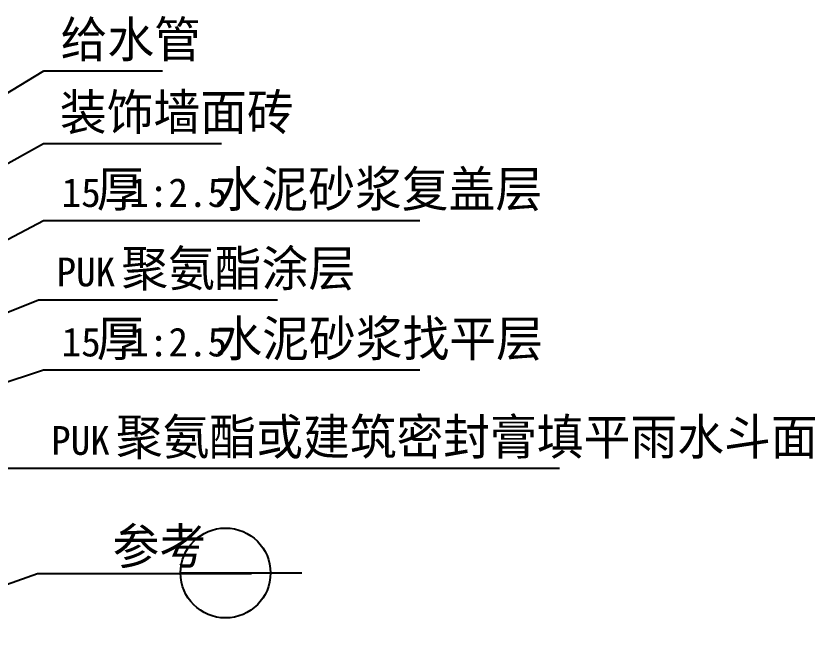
# Model space of a CAD drawing. Header units: metres. Extents: x 8228 to 30938, y -17394 to 5639.
# Drawn here: x 22056 to 30938, y -11111 to -3994 of the extents above; entities that cross this region are included whole.
import ezdxf

# ---------------------------------------------------------------- set-up
doc = ezdxf.new("R2010")
doc.units = ezdxf.units.M
doc.layers.add('PUB_DIM', color=3, linetype='Continuous')
doc.layers.add('PUB_TEXT', color=7, linetype='Continuous')

# ---------------------------------------------------------------- blocks, each defined once
blk = doc.blocks.new('_INDEX')
blk.add_line((-0.5, 0), (0.5, 0))
blk.add_circle((0, 0), 0.5)

msp = doc.modelspace()

# ---------------------------------------------------------------- linework, layer by layer
at = {"layer": 'PUB_DIM'}
for p, q in [((19723.04, -11111.14), (22294.39, -10192.54)), ((22294.39, -10192.54), (24673.89, -10192.54)), ((24732.93, -10187.56), (25232.93, -10187.56)), ((24732.93, -10187.56), (24732.93, -10187.56))]:
    msp.add_line(p, q, dxfattribs=at)
at = {"layer": 'PUB_TEXT'}
for p, q in [((20274.21, -5872.03), (22365.27, -4604.52)), ((22365.27, -4604.52), (23685.27, -4604.52)), ((20463.29, -6460.73), (22362.95, -5413.03)), ((22362.95, -5413.03), (24341.62, -5413.03)), ((20543.58, -7222.5), (22362.95, -6267.72)), ((22362.95, -6267.72), (26544.29, -6267.72)), ((20616.04, -7829.71), (22306.57, -7149.79)), ((22306.57, -7149.79), (24961.42, -7149.79)), ((20786.09, -8443.61), (22362.95, -7929.76)), ((22362.95, -7929.76), (26544.29, -7929.76)), ((19587.91, -9023.91), (22246.45, -9023.91)), ((22246.45, -9023.91), (28098.64, -9023.91))]:
    msp.add_line(p, q, dxfattribs=at)

# ---------------------------------------------------------------- block references
at = {"layer": 'PUB_DIM', "xscale": 1000, "yscale": 1000, "zscale": 1000}
msp.add_blockref('_INDEX', (24385.72, -10187.56), dxfattribs=at)

# ---------------------------------------------------------------- texts
at = {"layer": 'PUB_TEXT'}
for s, height, p in [('给水管', 400, (22551.94, -4454.52)), ('装饰墙面砖', 400, (22544.29, -5263.03)), ('水泥砂浆复盖层', 400, (24265.14, -6117.72)), ('厚', 400, (22953.84, -6117.72)), ('15', 320, (22562.95, -6117.72)), ('1:2.5', 320, (23315.02, -6117.72)), ('聚氨酯涂层', 400, (23226.6, -6999.79)), ('PUK', 320, (22506.57, -6999.79)), ('厚', 400, (22953.84, -7779.76)), ('水泥砂浆找平层', 400, (24273.14, -7779.76)), ('15', 320, (22562.95, -7779.76)), ('1:2.5', 320, (23315.02, -7779.76)), ('聚氨酯或建筑密封膏填平雨水斗面', 400, (23166.48, -8873.91)), ('PUK', 320, (22446.45, -8873.91)), ('参考', 400, (23130.05, -10089.77))]:
    msp.add_text(s, height=height, dxfattribs=at).set_placement(p)

doc.saveas('drawing.dxf')
